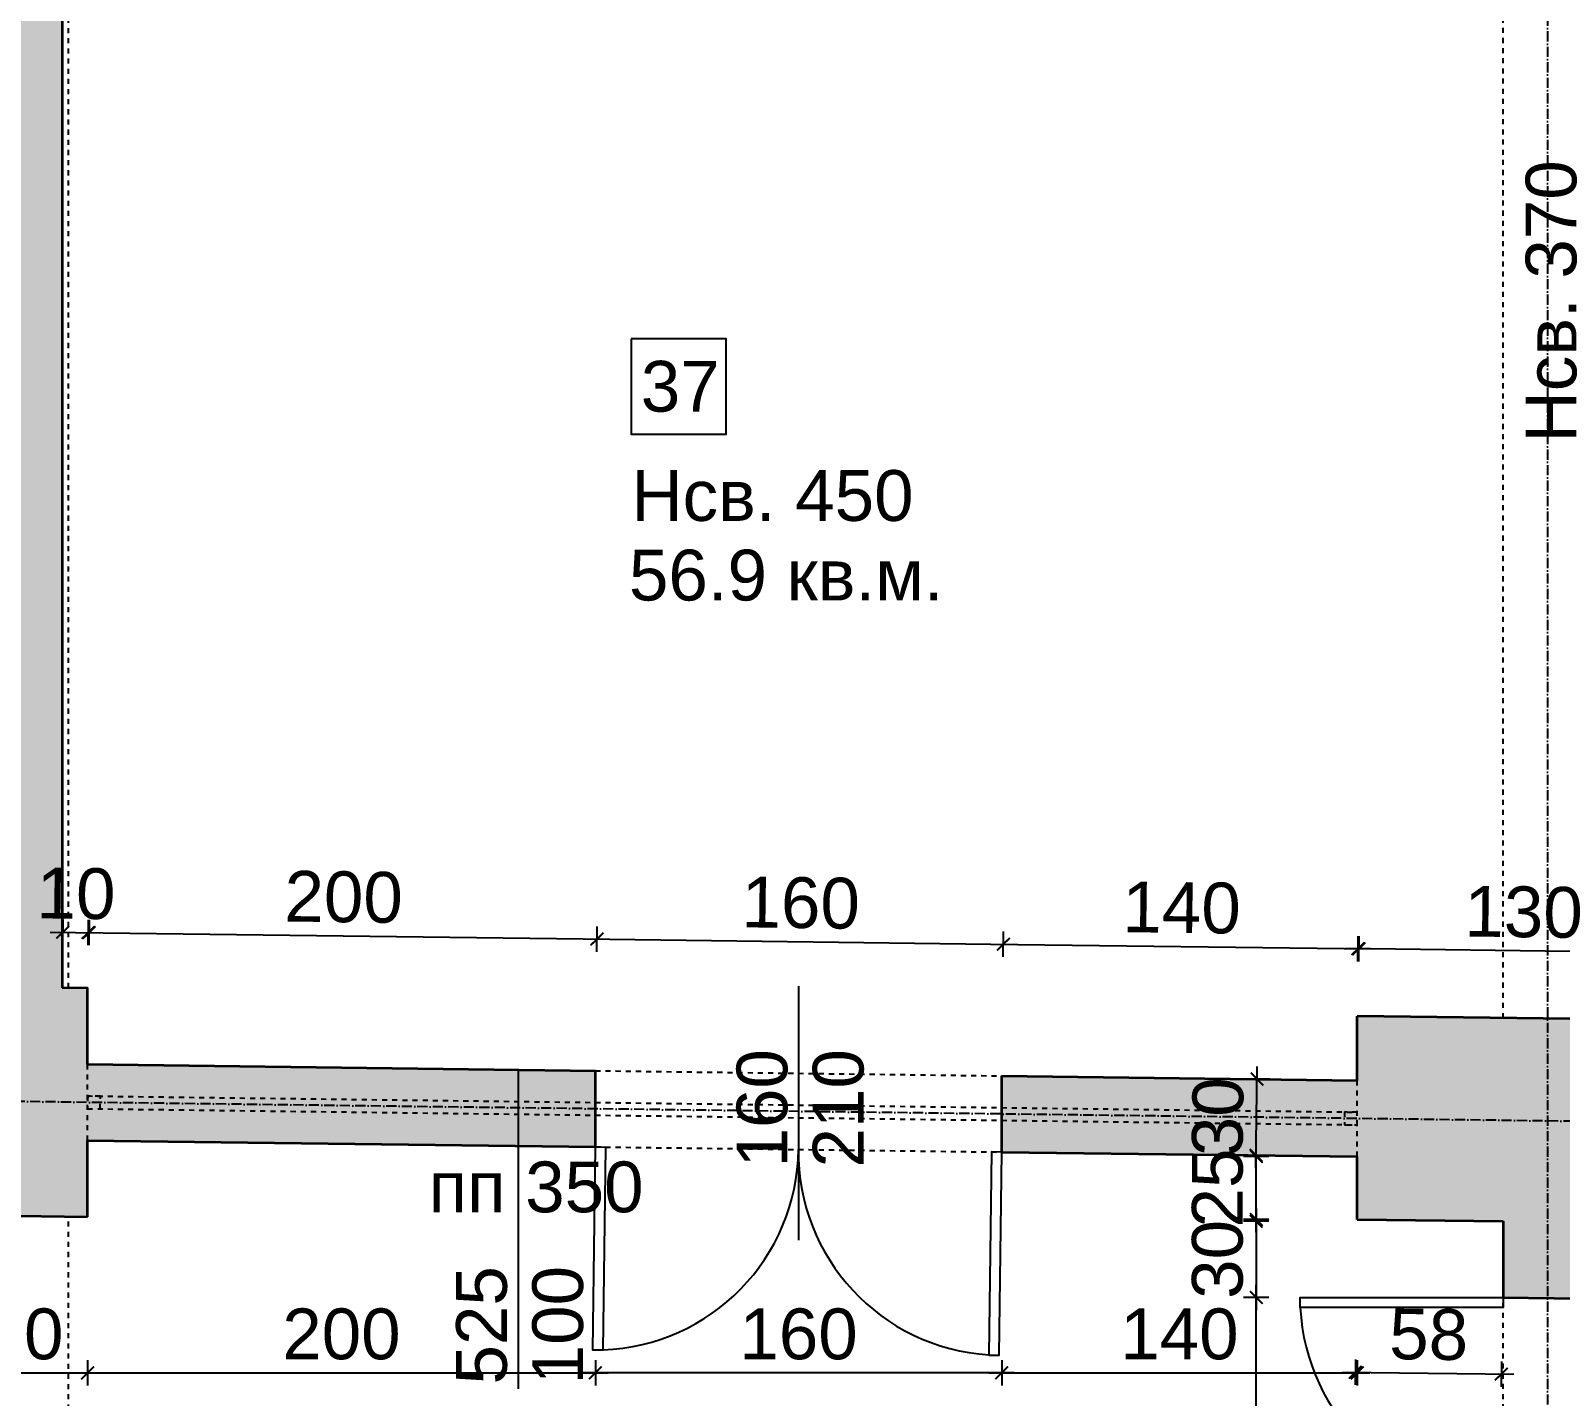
# Model space of a CAD drawing. Header units: inches. Extents: x -72385 to 39588, y -6525 to 66685.
# Drawn here: x -41722 to -41120, y 23259 to 23797 of the extents above; entities that cross this region are included whole.
import ezdxf

# ---------------------------------------------------------------- set-up
doc = ezdxf.new("R2010")
doc.units = ezdxf.units.IN
doc.header["$MEASUREMENT"] = 0
doc.linetypes.add('DashDot', pattern=[0.6, 0.4, -0.1, 0, -0.1])
doc.linetypes.add('Hidden', pattern=[0.4, 0.2, -0.2])
for name, color, linetype, lineweight in [('Врати', 251, 'Continuous', 25), ('Надписи Hсв', 252, 'Continuous', 25), ('Надписи врати', 252, 'Continuous', 25), ('Надписи коти вътрешни', 252, 'Continuous', 25), ('Надписи номера на пом.', 252, 'Continuous', 25), ('Надписи площ', 252, 'Continuous', 25), ('Надписи прозорци', 252, 'Continuous', 25), ('Оси', 252, 'DashDot', 25), ('Пунктир', 253, 'Hidden', 25), ('Разрезни линии', 7, 'Continuous', 35), ('Щрих стени', 254, 'Continuous', 25)]:
    doc.layers.add(name, color=color, linetype=linetype, lineweight=lineweight)
doc.styles.add('Arial Regular', font='arial.ttf')
doc.styles.get("Standard").update_dxf_attribs({"font": 'arial.ttf'})
doc.dimstyles.new('Annotative', dxfattribs={"dimscale": 0, "dimtxt": 20, "dimasz": 5, "dimexe": 5, "dimexo": 5, "dimgap": 5, "dimtad": 1, "dimdec": 0, "dimzin": 0, "dimdsep": 46, "dimtxsty": 'Standard', "dimblk": 'ARCHTICK', "dimcen": 5, "dimdle": 5, "dimadec": 0, "dimazin": 0, "dimtfac": 1, "dimtdec": 0, "dimtofl": 0, "dimtmove": 0, "dimatfit": 3, "dimldrblk": 'ARCHTICK', "dimfxl": 5, "dimfxlon": 1, "dimtolj": 1, "dimtzin": 0, "dimarcsym": 1})

# ---------------------------------------------------------------- blocks, each defined once
blk = doc.blocks.new('_ArchTick')
at = {"color": 0, "linetype": 'ByBlock', "const_width": 0.15}
blk.add_lwpolyline([(-0.5, -0.5), (0.5, 0.5)], dxfattribs=at)
blk = doc.blocks.new('*D2890')
at = {"layer": 'Defpoints', "color": 0, "ltscale": 50, "transparency": 16777216}
for p in [(-41499.18, 23439.08), (-41699.84, 23389.77), (-41499.84, 23387.23)]:
    blk.add_point(p, dxfattribs=at)
at = {"layer": 'Надписи коти вътрешни', "color": 0, "lineweight": -2, "ltscale": 50, "transparency": 16777216}
for p, q in [((-41704.18, 23441.69), (-41494.18, 23439.02)), ((-41699.24, 23436.63), (-41699.11, 23446.63)), ((-41499.24, 23434.08), (-41499.11, 23444.08))]:
    blk.add_line(p, q, dxfattribs=at)
at = {"layer": 'Надписи коти вътрешни', "color": 0, "lineweight": -2, "ltscale": 50, "transparency": 16777216, "xscale": 5, "yscale": 5, "zscale": 5}
for p, rotation in [((-41699.18, 23441.63), 179.2706286525358), ((-41499.18, 23439.08), 359.2706286525358)]:
    blk.add_blockref('_ArchTick', p, dxfattribs=dict(at, rotation=rotation))
at = {"layer": 'Надписи коти вътрешни', "color": 0, "ltscale": 50, "transparency": 16777216, "insert": (-41598.98, 23455.56), "char_height": 20, "attachment_point": 5, "rotation": 359.27063}
blk.add_mtext('\\A1;200', dxfattribs=at)
blk = doc.blocks.new('*D4590')
at = {"layer": 'Defpoints', "color": 0, "ltscale": 50, "transparency": 16777216}
for p in [(-41699.56, 23441.63), (-41709.84, 23419.85), (-41699.84, 23419.73)]:
    blk.add_point(p, dxfattribs=at)
at = {"layer": 'Надписи коти вътрешни', "color": 0, "lineweight": -2, "ltscale": 50, "transparency": 16777216}
for p, q in [((-41714.56, 23441.82), (-41694.56, 23441.57)), ((-41709.62, 23436.76), (-41709.49, 23446.76)), ((-41699.62, 23436.63), (-41699.49, 23446.63))]:
    blk.add_line(p, q, dxfattribs=at)
at = {"layer": 'Надписи коти вътрешни', "color": 0, "lineweight": -2, "ltscale": 50, "transparency": 16777216, "xscale": 5, "yscale": 5, "zscale": 5}
for p, rotation in [((-41709.56, 23441.76), 179.2706286525473), ((-41699.56, 23441.63), 359.2706286525473)]:
    blk.add_blockref('_ArchTick', p, dxfattribs=dict(at, rotation=rotation))
at = {"layer": 'Надписи коти вътрешни', "color": 0, "ltscale": 50, "transparency": 16777216, "insert": (-41704.36, 23456.91), "char_height": 20, "attachment_point": 5, "rotation": 359.27063}
blk.add_mtext('\\A1;10', dxfattribs=at)
blk = doc.blocks.new('*D2891')
at = {"layer": 'Defpoints', "color": 0, "ltscale": 50, "transparency": 16777216}
for p in [(-41339.18, 23437.04), (-41499.84, 23387.23), (-41339.84, 23385.19)]:
    blk.add_point(p, dxfattribs=at)
at = {"layer": 'Надписи коти вътрешни', "color": 0, "lineweight": -2, "ltscale": 50, "transparency": 16777216}
for p, q in [((-41499.24, 23434.08), (-41499.11, 23444.08)), ((-41339.24, 23432.05), (-41339.11, 23442.04)), ((-41504.18, 23439.15), (-41334.18, 23436.98))]:
    blk.add_line(p, q, dxfattribs=at)
at = {"layer": 'Надписи коти вътрешни', "color": 0, "lineweight": -2, "ltscale": 50, "transparency": 16777216, "xscale": 5, "yscale": 5, "zscale": 5}
for p, rotation in [((-41499.18, 23439.08), 179.2706286525345), ((-41339.18, 23437.04), 359.2706286525345)]:
    blk.add_blockref('_ArchTick', p, dxfattribs=dict(at, rotation=rotation))
at = {"layer": 'Надписи коти вътрешни', "color": 0, "ltscale": 50, "transparency": 16777216, "insert": (-41418.98, 23453.27), "char_height": 20, "attachment_point": 5, "rotation": 359.27063}
blk.add_mtext('\\A1;160', dxfattribs=at)
blk = doc.blocks.new('*D4102')
at = {"layer": 'Defpoints', "color": 0, "ltscale": 50, "transparency": 16777216}
for p in [(-41199.18, 23435.26), (-41339.84, 23385.19), (-41199.84, 23383.41)]:
    blk.add_point(p, dxfattribs=at)
at = {"layer": 'Надписи коти вътрешни', "color": 0, "lineweight": -2, "ltscale": 50, "transparency": 16777216}
for p, q in [((-41339.24, 23432.05), (-41339.11, 23442.04)), ((-41344.18, 23437.11), (-41194.18, 23435.2)), ((-41199.24, 23430.26), (-41199.11, 23440.26))]:
    blk.add_line(p, q, dxfattribs=at)
at = {"layer": 'Надписи коти вътрешни', "color": 0, "lineweight": -2, "ltscale": 50, "transparency": 16777216, "xscale": 5, "yscale": 5, "zscale": 5}
for p, rotation in [((-41339.18, 23437.04), 179.2706286525492), ((-41199.18, 23435.26), 359.2706286525492)]:
    blk.add_blockref('_ArchTick', p, dxfattribs=dict(at, rotation=rotation))
at = {"layer": 'Надписи коти вътрешни', "color": 0, "ltscale": 50, "transparency": 16777216, "insert": (-41268.98, 23451.36), "char_height": 20, "attachment_point": 5, "rotation": 359.27063}
blk.add_mtext('\\A1;140', dxfattribs=at)
blk = doc.blocks.new('*D2892')
at = {"layer": 'Defpoints', "color": 0, "ltscale": 50, "transparency": 16777216}
for p in [(-41199.5, 23435.27), (-41199.84, 23408.66), (-41069.84, 23407.01)]:
    blk.add_point(p, dxfattribs=at)
at = {"layer": 'Надписи коти вътрешни', "color": 0, "lineweight": -2, "ltscale": 50, "transparency": 16777216}
for p, q in [((-41064.5, 23433.55), (-41204.5, 23435.33)), ((-41199.56, 23430.27), (-41199.44, 23440.27)), ((-41069.56, 23428.61), (-41069.44, 23438.61))]:
    blk.add_line(p, q, dxfattribs=at)
at = {"layer": 'Надписи коти вътрешни', "color": 0, "lineweight": -2, "ltscale": 50, "transparency": 16777216, "xscale": 5, "yscale": 5, "zscale": 5}
for p, rotation in [((-41199.5, 23435.27), 179.2706286525046), ((-41069.5, 23433.61), 359.2706286525045)]:
    blk.add_blockref('_ArchTick', p, dxfattribs=dict(at, rotation=rotation))
at = {"layer": 'Надписи коти вътрешни', "color": 0, "ltscale": 50, "transparency": 16777216, "insert": (-41134.3, 23449.66), "char_height": 20, "attachment_point": 5, "rotation": 359.27063}
blk.add_mtext('\\A1;130', dxfattribs=at)
blk = doc.blocks.new('*D3038')
at = {"layer": 'Defpoints', "color": 0, "ltscale": 50, "transparency": 16777216}
for p in [(-41142.34, 23327.93), (-41239.58, 23297.92), (-41142.34, 23297.92)]:
    blk.add_point(p, dxfattribs=at)
at = {"layer": 'Надписи коти вътрешни', "color": 0, "lineweight": -2, "ltscale": 50, "transparency": 16777216}
for p, q in [((-41239.58, 23332.93), (-41239.58, 23292.92)), ((-41234.58, 23327.93), (-41244.58, 23327.93)), ((-41234.58, 23297.92), (-41244.58, 23297.92))]:
    blk.add_line(p, q, dxfattribs=at)
at = {"layer": 'Надписи коти вътрешни', "color": 0, "lineweight": -2, "ltscale": 50, "transparency": 16777216, "xscale": 5, "yscale": 5, "zscale": 5}
for p, rotation in [((-41239.58, 23327.93), 90), ((-41239.58, 23297.92), 270)]:
    blk.add_blockref('_ArchTick', p, dxfattribs=dict(at, rotation=rotation))
at = {"layer": 'Надписи коти вътрешни', "color": 0, "ltscale": 50, "transparency": 16777216, "insert": (-41254.79, 23312.92), "char_height": 20, "attachment_point": 5, "rotation": 90}
blk.add_mtext('\\A1;30', dxfattribs=at)
blk = doc.blocks.new('*D3039')
at = {"layer": 'Defpoints', "color": 0, "ltscale": 50, "transparency": 16777216}
for p in [(-41239.58, 23353.41), (-41199.84, 23353.41), (-41199.84, 23328.66)]:
    blk.add_point(p, dxfattribs=at)
at = {"layer": 'Надписи коти вътрешни', "color": 0, "lineweight": -2, "ltscale": 50, "transparency": 16777216}
for p, q in [((-41239.58, 23323.66), (-41239.58, 23358.41)), ((-41234.58, 23353.41), (-41244.58, 23353.41)), ((-41234.58, 23328.66), (-41244.58, 23328.66))]:
    blk.add_line(p, q, dxfattribs=at)
at = {"layer": 'Надписи коти вътрешни', "color": 0, "lineweight": -2, "ltscale": 50, "transparency": 16777216, "xscale": 5, "yscale": 5, "zscale": 5}
for p, rotation in [((-41239.58, 23353.41), 90), ((-41239.58, 23328.66), 270)]:
    blk.add_blockref('_ArchTick', p, dxfattribs=dict(at, rotation=rotation))
at = {"layer": 'Надписи коти вътрешни', "color": 0, "ltscale": 50, "transparency": 16777216, "insert": (-41254.79, 23341.03), "char_height": 20, "attachment_point": 5, "rotation": 90}
blk.add_mtext('\\A1;25', dxfattribs=at)
blk = doc.blocks.new('*D3040')
at = {"layer": 'Defpoints', "color": 0, "ltscale": 50, "transparency": 16777216}
for p in [(-41239.58, 23297.92), (-41142.34, 23297.92), (-41142.34, 23137.91)]:
    blk.add_point(p, dxfattribs=at)
at = {"layer": 'Надписи коти вътрешни', "color": 0, "lineweight": -2, "ltscale": 50, "transparency": 16777216}
for p, q in [((-41239.58, 23132.91), (-41239.58, 23302.92)), ((-41234.58, 23297.92), (-41244.58, 23297.92)), ((-41234.58, 23137.91), (-41244.58, 23137.91))]:
    blk.add_line(p, q, dxfattribs=at)
at = {"layer": 'Надписи коти вътрешни', "color": 0, "lineweight": -2, "ltscale": 50, "transparency": 16777216, "xscale": 5, "yscale": 5, "zscale": 5}
for p, rotation in [((-41239.58, 23297.92), 90), ((-41239.58, 23137.91), 270)]:
    blk.add_blockref('_ArchTick', p, dxfattribs=dict(at, rotation=rotation))
at = {"layer": 'Надписи коти вътрешни', "color": 0, "ltscale": 50, "transparency": 16777216, "insert": (-41254.79, 23217.92), "char_height": 20, "attachment_point": 5, "rotation": 90}
blk.add_mtext('\\A1;160', dxfattribs=at)
blk = doc.blocks.new('*D3042')
at = {"layer": 'Defpoints', "color": 0, "ltscale": 50, "transparency": 16777216}
for p in [(-41199.84, 23328.66), (-41142.34, 23327.93), (-41143.1, 23267.74)]:
    blk.add_point(p, dxfattribs=at)
at = {"layer": 'Надписи коти вътрешни', "color": 0, "lineweight": -2, "ltscale": 50, "transparency": 16777216}
for p, q in [((-41200.54, 23273.48), (-41200.67, 23263.48)), ((-41143.04, 23272.74), (-41143.17, 23262.74)), ((-41205.6, 23268.54), (-41138.1, 23267.68))]:
    blk.add_line(p, q, dxfattribs=at)
at = {"layer": 'Надписи коти вътрешни', "color": 0, "lineweight": -2, "ltscale": 50, "transparency": 16777216, "xscale": 5, "yscale": 5, "zscale": 5}
for p, rotation in [((-41200.6, 23268.48), 179.2706286525483), ((-41143.1, 23267.74), 359.2706286525483)]:
    blk.add_blockref('_ArchTick', p, dxfattribs=dict(at, rotation=rotation))
at = {"layer": 'Надписи коти вътрешни', "color": 0, "ltscale": 50, "transparency": 16777216, "insert": (-41171.66, 23283.32), "char_height": 20, "attachment_point": 5, "rotation": 359.27063}
blk.add_mtext('\\A1;58', dxfattribs=at)
blk = doc.blocks.new('*D3043')
at = {"layer": 'Defpoints', "color": 0, "ltscale": 50, "transparency": 16777216}
for p in [(-41339.84, 23355.19), (-41199.84, 23353.41), (-41199.84, 23268.24)]:
    blk.add_point(p, dxfattribs=at)
at = {"layer": 'Надписи коти вътрешни', "color": 0, "lineweight": -2, "ltscale": 50, "transparency": 16777216}
for p, q in [((-41339.84, 23273.24), (-41339.84, 23263.24)), ((-41199.84, 23273.24), (-41199.84, 23263.24)), ((-41344.84, 23268.24), (-41194.84, 23268.24))]:
    blk.add_line(p, q, dxfattribs=at)
at = {"layer": 'Надписи коти вътрешни', "color": 0, "lineweight": -2, "ltscale": 50, "transparency": 16777216, "xscale": 5, "yscale": 5, "zscale": 5, "rotation": 180}
blk.add_blockref('_ArchTick', (-41339.84, 23268.24), dxfattribs=at)
at = {"layer": 'Надписи коти вътрешни', "color": 0, "lineweight": -2, "ltscale": 50, "transparency": 16777216, "xscale": 5, "yscale": 5, "zscale": 5}
blk.add_blockref('_ArchTick', (-41199.84, 23268.24), dxfattribs=at)
at = {"layer": 'Надписи коти вътрешни', "color": 0, "ltscale": 50, "transparency": 16777216, "insert": (-41269.84, 23283.45), "char_height": 20, "attachment_point": 5}
blk.add_mtext('\\A1;140', dxfattribs=at)
blk = doc.blocks.new('*D4615')
at = {"layer": 'Defpoints', "color": 0, "ltscale": 50, "transparency": 16777216}
for p in [(-41499.84, 23357.22), (-41339.84, 23355.19), (-41499.84, 23268.24)]:
    blk.add_point(p, dxfattribs=at)
at = {"layer": 'Надписи коти вътрешни', "color": 0, "lineweight": -2, "ltscale": 50, "transparency": 16777216}
for p, q in [((-41499.84, 23273.24), (-41499.84, 23263.24)), ((-41339.84, 23273.24), (-41339.84, 23263.24)), ((-41334.84, 23268.24), (-41504.84, 23268.24))]:
    blk.add_line(p, q, dxfattribs=at)
at = {"layer": 'Надписи коти вътрешни', "color": 0, "lineweight": -2, "ltscale": 50, "transparency": 16777216, "xscale": 5, "yscale": 5, "zscale": 5, "rotation": 180}
blk.add_blockref('_ArchTick', (-41499.84, 23268.24), dxfattribs=at)
at = {"layer": 'Надписи коти вътрешни', "color": 0, "lineweight": -2, "ltscale": 50, "transparency": 16777216, "xscale": 5, "yscale": 5, "zscale": 5}
blk.add_blockref('_ArchTick', (-41339.84, 23268.24), dxfattribs=at)
at = {"layer": 'Надписи коти вътрешни', "color": 0, "ltscale": 50, "transparency": 16777216, "insert": (-41419.84, 23283.45), "char_height": 20, "attachment_point": 5}
blk.add_mtext('\\A1;160', dxfattribs=at)
blk = doc.blocks.new('*D3044')
at = {"layer": 'Defpoints', "color": 0, "ltscale": 50, "transparency": 16777216}
for p in [(-41699.84, 23359.77), (-41499.84, 23357.22), (-41499.84, 23268.24)]:
    blk.add_point(p, dxfattribs=at)
at = {"layer": 'Надписи коти вътрешни', "color": 0, "lineweight": -2, "ltscale": 50, "transparency": 16777216}
for p, q in [((-41699.84, 23273.24), (-41699.84, 23263.24)), ((-41499.84, 23273.24), (-41499.84, 23263.24)), ((-41704.84, 23268.24), (-41494.84, 23268.24))]:
    blk.add_line(p, q, dxfattribs=at)
at = {"layer": 'Надписи коти вътрешни', "color": 0, "lineweight": -2, "ltscale": 50, "transparency": 16777216, "xscale": 5, "yscale": 5, "zscale": 5, "rotation": 180}
blk.add_blockref('_ArchTick', (-41699.84, 23268.24), dxfattribs=at)
at = {"layer": 'Надписи коти вътрешни', "color": 0, "lineweight": -2, "ltscale": 50, "transparency": 16777216, "xscale": 5, "yscale": 5, "zscale": 5}
blk.add_blockref('_ArchTick', (-41499.84, 23268.24), dxfattribs=at)
at = {"layer": 'Надписи коти вътрешни', "color": 0, "ltscale": 50, "transparency": 16777216, "insert": (-41599.84, 23283.45), "char_height": 20, "attachment_point": 5}
blk.add_mtext('\\A1;200', dxfattribs=at)
blk = doc.blocks.new('*D3045')
at = {"layer": 'Defpoints', "color": 0, "ltscale": 50, "transparency": 16777216}
for p in [(-41749.84, 23330.36), (-41699.84, 23329.72), (-41699.84, 23268.24)]:
    blk.add_point(p, dxfattribs=at)
at = {"layer": 'Надписи коти вътрешни', "color": 0, "lineweight": -2, "ltscale": 50, "transparency": 16777216}
for p, q in [((-41749.84, 23273.24), (-41749.84, 23263.24)), ((-41699.84, 23273.24), (-41699.84, 23263.24)), ((-41754.84, 23268.24), (-41694.84, 23268.24))]:
    blk.add_line(p, q, dxfattribs=at)
at = {"layer": 'Надписи коти вътрешни', "color": 0, "lineweight": -2, "ltscale": 50, "transparency": 16777216, "xscale": 5, "yscale": 5, "zscale": 5, "rotation": 180}
blk.add_blockref('_ArchTick', (-41749.84, 23268.24), dxfattribs=at)
at = {"layer": 'Надписи коти вътрешни', "color": 0, "lineweight": -2, "ltscale": 50, "transparency": 16777216, "xscale": 5, "yscale": 5, "zscale": 5}
blk.add_blockref('_ArchTick', (-41699.84, 23268.24), dxfattribs=at)
at = {"layer": 'Надписи коти вътрешни', "color": 0, "ltscale": 50, "transparency": 16777216, "insert": (-41724.84, 23283.45), "char_height": 20, "attachment_point": 5}
blk.add_mtext('\\A1;50', dxfattribs=at)
blk = doc.blocks.new('*D7427')
at = {"layer": 'Defpoints', "color": 0, "ltscale": 10, "transparency": 16777216}
for p in [(-41239.25, 23383.91), (-41219.02, 23383.65), (-41219.4, 23353.65)]:
    blk.add_point(p, dxfattribs=at)
at = {"layer": 'Надписи коти вътрешни', "color": 0, "lineweight": -2, "ltscale": 10, "transparency": 16777216}
for p, q in [((-41239.7, 23348.91), (-41239.19, 23388.91)), ((-41234.25, 23383.85), (-41244.25, 23383.97)), ((-41234.63, 23353.85), (-41244.63, 23353.98))]:
    blk.add_line(p, q, dxfattribs=at)
at = {"layer": 'Надписи коти вътрешни', "color": 0, "lineweight": -2, "ltscale": 10, "transparency": 16777216, "xscale": 5, "yscale": 5, "zscale": 5}
for p, rotation in [((-41239.25, 23383.91), 89.27062865254737), ((-41239.63, 23353.91), 269.2706286525474)]:
    blk.add_blockref('_ArchTick', p, dxfattribs=dict(at, rotation=rotation))
at = {"layer": 'Надписи коти вътрешни', "color": 0, "ltscale": 10, "transparency": 16777216, "insert": (-41254.66, 23369.1), "char_height": 20, "attachment_point": 5, "rotation": 89.27063}
blk.add_mtext('\\A1;30', dxfattribs=at)

msp = doc.modelspace()

# ---------------------------------------------------------------- hatches: boundary and pattern name
at = {"layer": 'Щрих стени', "ltscale": 10}
h = msp.add_hatch(color=256, dxfattribs=at)
h.dxf.hatch_style = 1
h.paths.add_polyline_path([(-42607.34, 24003.88), (-42642.34, 24004.32), (-42642.34, 23969.32), (-42607.34, 23968.87)])
h.paths.add_polyline_path([(-42094.84, 23394.8), (-42299.84, 23397.41), (-42299.84, 23427.37), (-42309.84, 23427.49), (-42309.84, 23920.08), (-42307.34, 23920.05), (-42307.34, 24000.06), (-42342.34, 24000.5), (-42342.34, 23920.49), (-42339.84, 23920.46), (-42339.84, 23427.87), (-42349.84, 23428), (-42349.84, 23398.05), (-42549.84, 23400.59), (-42549.84, 23370.59), (-42349.84, 23368.05), (-42349.84, 23337.99), (-42299.84, 23337.36), (-42299.84, 23367.41), (-42094.84, 23364.8)])
h.paths.add_polyline_path([(-42007.34, 23996.24), (-42042.34, 23996.68), (-42042.34, 23961.68), (-42007.34, 23961.23)])
h.paths.add_polyline_path([(-41499.84, 23387.23), (-41699.84, 23389.77), (-41699.84, 23419.73), (-41709.84, 23419.85), (-41709.84, 23912.44), (-41707.34, 23912.41), (-41707.34, 23992.42), (-41742.34, 23992.86), (-41742.34, 23912.86), (-41739.84, 23912.82), (-41739.84, 23420.24), (-41774.84, 23420.68), (-41774.84, 23390.73), (-41934.84, 23392.76), (-41934.84, 23362.76), (-41749.84, 23360.41), (-41749.84, 23330.36), (-41699.84, 23329.72), (-41699.84, 23359.77), (-41499.84, 23357.22)])
h.paths.add_polyline_path([(-41407.34, 23988.6), (-41442.34, 23989.04), (-41442.34, 23954.04), (-41407.34, 23953.6)])
h.paths.add_polyline_path([(-40222.34, 23973.51), (-40717.34, 23979.81), (-40717.34, 23964.81), (-40907.34, 23967.23), (-40907.34, 23982.23), (-41142.34, 23985.22), (-41142.34, 23905.22), (-41107.34, 23904.77), (-41107.34, 23949.78), (-40697.34, 23944.56), (-40697.34, 23657.03), (-40667.34, 23656.65), (-40667.34, 23929.17), (-40622.34, 23928.6), (-40622.34, 23943.6), (-40257.34, 23938.96), (-40257.34, 23683.93), (-40267.34, 23684.06), (-40267.34, 23609.06), (-40257.34, 23608.93), (-40257.34, 23371.41), (-40497.34, 23374.46), (-40497.34, 23344.46), (-40257.34, 23341.41), (-40257.34, 23098.89), (-40267.34, 23099.01), (-40267.34, 23024.01), (-40257.34, 23023.88), (-40257.34, 22773.86), (-40647.34, 22778.83), (-40647.34, 22798.83), (-40667.34, 22799.08), (-40667.34, 22819.08), (-40697.34, 22819.47), (-40697.34, 22779.46), (-40732.34, 22779.91), (-40732.34, 22749.91), (-40207.34, 22743.22), (-40207.34, 22763.22), (-40222.34, 22763.41)])
h.paths.add_polyline_path([(-40597.34, 23405.74), (-40667.34, 23406.63), (-40667.34, 23436.63), (-40697.34, 23437.02), (-40697.34, 23377.01), (-41069.84, 23381.75), (-41069.84, 23407.01), (-41199.84, 23408.66), (-41199.84, 23383.41), (-41339.84, 23385.19), (-41339.84, 23355.19), (-41199.84, 23353.41), (-41199.84, 23328.66), (-41142.34, 23327.93), (-41142.34, 23297.92), (-41112.34, 23297.54), (-41112.34, 23327.54), (-41069.84, 23327), (-41069.84, 23351.75), (-40697.34, 23347.01), (-40697.34, 22919.47), (-40667.34, 22919.09), (-40667.34, 23346.63), (-40597.34, 23345.74)])
h.paths.add_polyline_path([(-41112.34, 23137.53), (-41142.34, 23137.91), (-41142.34, 23082.65), (-41949.84, 23092.93), (-41949.84, 23062.93), (-41749.84, 23060.38), (-41749.84, 22910.37), (-41744.84, 22910.31), (-41744.84, 23060.32), (-41207.34, 23053.48), (-41207.34, 22983.47), (-41142.34, 22982.64), (-41142.34, 22792.63), (-41182.34, 22793.14), (-41182.34, 22728.13), (-41699.84, 22734.72), (-41699.84, 22819.73), (-41749.84, 22820.36), (-41749.84, 22765.36), (-41774.84, 22765.68), (-41774.84, 22730.67), (-41754.84, 22730.42), (-41142.34, 22722.62), (-41142.34, 22185.08), (-41707.34, 22192.27), (-41707.34, 22237.28), (-41742.34, 22237.72), (-41742.34, 22157.71), (-41738.03, 22019.81), (-41401.27, 22028.66), (-41401.8, 22048.66), (-41708.66, 22040.59), (-41712, 22147.33), (-41124.55, 22139.85), (-41121.98, 22056.01), (-41321.83, 22050.76), (-41321.3, 22030.77), (-41291.31, 22031.56), (-41289.48, 21971.58), (-41269.48, 21972.11), (-41271.32, 22032.08), (-41121.37, 22036.02), (-41116.17, 21866.1), (-41098.68, 21866.56), (-41107.34, 22149.63), (-41097.34, 22149.5), (-41097.34, 22184.51), (-41112.34, 22184.7), (-41112.34, 22404.71), (-41077.34, 22404.27), (-41077.34, 22434.27), (-41112.34, 22434.72), (-41112.34, 22754.74), (-41042.34, 22753.85), (-41042.34, 22783.85), (-41087.34, 22784.43), (-41087.34, 22804.43), (-41112.34, 22804.75)])

# ---------------------------------------------------------------- linework, layer by layer
at = {"layer": 'Врати', "ltscale": 50}
for points in [[(-41499.84, 23357.22), (-41495.84, 23357.17), (-41496.86, 23277.17), (-41500.86, 23277.22)], [(-41339.84, 23355.19), (-41343.84, 23355.24), (-41344.86, 23275.24), (-41340.86, 23275.19)], [(-41142.34, 23297.92), (-41142.34, 23293.92), (-41222.34, 23293.92), (-41222.34, 23297.92)]]:
    msp.add_lwpolyline(points, close=True, dxfattribs=at)
for centre, start, end in [((-41499.84, 23357.22), 272.13661, 359.27063), ((-41339.84, 23355.19), 179.27063, 266.40464), ((-41142.34, 23297.92), 182.86598, 270)]:
    msp.add_arc(centre, 80.01, start, end, dxfattribs=at)
at = {"layer": 'Надписи врати', "ltscale": 50}
msp.add_line((-41419.73, 23320.46), (-41419.73, 23420.46), dxfattribs=at)
at = {"layer": 'Надписи номера на пом.', "ltscale": 50}
msp.add_lwpolyline([(-41485.8, 23675.45), (-41485.8, 23637.95), (-41448.3, 23637.95), (-41448.3, 23675.45)], close=True, dxfattribs=at)
at = {"layer": 'Надписи прозорци', "ltscale": 50}
msp.add_line((-41530.19, 23387.61), (-41530.19, 23261.96), dxfattribs=at)
at = {"layer": 'Оси', "ltscale": 10}
for p, q in [((-41124.84, 24467.54), (-41124.84, 22167.35)), ((-39839.84, 23351.09), (-52799.84, 23516.08))]:
    msp.add_line(p, q, dxfattribs=at)
at = {"layer": 'Пунктир', "ltscale": 10}
for p, q in [((-41707.34, 23419.82), (-41707.34, 23912.41)), ((-41142.34, 23407.93), (-41142.34, 23905.22)), ((-41699.84, 23389.77), (-41199.84, 23383.41)), ((-41699.84, 23359.77), (-41699.84, 23389.77)), ((-41499.84, 23387.23), (-41339.84, 23385.19)), ((-41199.84, 23353.41), (-41199.84, 23383.41)), ((-41699.84, 23377.27), (-41199.84, 23370.91)), ((-41699.84, 23372.27), (-41199.84, 23365.91)), ((-41699.84, 23359.77), (-41199.84, 23353.41)), ((-41499.84, 23357.22), (-41339.84, 23355.19)), ((-41707.34, 23089.84), (-41707.34, 23329.82)), ((-41142.34, 23137.91), (-41142.34, 23297.92))]:
    msp.add_line(p, q, dxfattribs=at)
for points in [[(-41699.84, 23372.27), (-41694.84, 23372.21), (-41694.77, 23377.21), (-41699.77, 23377.27), (-41699.84, 23372.27)], [(-41204.9, 23365.98), (-41199.9, 23365.91), (-41199.84, 23370.91), (-41204.84, 23370.98), (-41204.9, 23365.98)]]:
    msp.add_lwpolyline(points, dxfattribs=at)
at = {"layer": 'Разрезни линии', "ltscale": 50}
for p, q in [((-41709.84, 23912.44), (-41709.84, 23419.85)), ((-41069.84, 23407.01), (-41199.84, 23408.66)), ((-41199.84, 23383.41), (-41199.84, 23408.66)), ((-41699.84, 23389.77), (-41499.84, 23387.23)), ((-41499.84, 23357.22), (-41499.84, 23387.23)), ((-41339.84, 23355.19), (-41339.84, 23385.19)), ((-41339.84, 23385.19), (-41199.84, 23383.41)), ((-41699.84, 23359.77), (-41499.84, 23357.22)), ((-41699.84, 23329.72), (-41699.84, 23359.77)), ((-41339.84, 23355.19), (-41199.84, 23353.41)), ((-41199.84, 23328.66), (-41199.84, 23353.41)), ((-41749.84, 23330.36), (-41699.84, 23329.72)), ((-41199.84, 23328.66), (-41142.34, 23327.93)), ((-41142.34, 23327.93), (-41142.34, 23297.92)), ((-41142.34, 23297.92), (-41112.34, 23297.54))]:
    msp.add_line(p, q, dxfattribs=at)
msp.add_lwpolyline([(-41699.84, 23389.77), (-41699.84, 23419.73), (-41709.84, 23419.85)], dxfattribs=at)

# ---------------------------------------------------------------- texts
at = {"layer": 'Надписи Hсв', "ltscale": 100, "insert": (-41133.51, 23634.64), "char_height": 20, "width": 180.4891, "attachment_point": 1, "rotation": 90, "style": 'Arial Regular'}
msp.add_mtext('\\pxt8;Hсв. 370', dxfattribs=at)
at = {"layer": 'Надписи Hсв', "ltscale": 100, "insert": (-41485.66, 23623.73), "char_height": 20, "width": 180.4891, "attachment_point": 1, "style": 'Arial Regular'}
msp.add_mtext('\\pxt8;Hсв. 450', dxfattribs=at)
at = {"layer": 'Надписи врати', "ltscale": 100, "char_height": 20, "width": 180.4891, "attachment_point": 1, "rotation": 90, "style": 'Arial Regular'}
for s, insert in [('160', (-41444.25, 23349.12)), ('210', (-41414.25, 23349.12))]:
    msp.add_mtext(s, dxfattribs=dict(at, insert=insert))
at = {"layer": 'Надписи номера на пом.', "ltscale": 100, "insert": (-41556.66, 23666.76), "char_height": 20, "width": 180.4891, "attachment_point": 1, "style": 'Arial Regular'}
msp.add_mtext('\\pxqc;37', dxfattribs=at)
at = {"layer": 'Надписи площ', "ltscale": 100, "insert": (-41486.63, 23592.4), "char_height": 20, "width": 180.4891, "attachment_point": 1, "style": 'Arial Regular'}
msp.add_mtext('56.9 кв.м.', dxfattribs=at)
at = {"layer": 'Надписи прозорци', "ltscale": 100, "insert": (-41565.5, 23351.47), "char_height": 20, "width": 180.4891, "attachment_point": 1, "style": 'Arial Regular'}
msp.add_mtext('пп 350', dxfattribs=at)
at = {"layer": 'Надписи прозорци', "ltscale": 100, "char_height": 20, "width": 180.4891, "attachment_point": 3, "rotation": 90, "style": 'Arial Regular'}
for s, insert in [('525', (-41554.7, 23310.26)), ('100', (-41524.7, 23310.34))]:
    msp.add_mtext(s, dxfattribs=dict(at, insert=insert))

# ---------------------------------------------------------------- dimensions: what is measured, and where the dimension line sits
at = {"layer": 'Надписи коти вътрешни', "ltscale": 50}
for base, p1, p2, angle, picture, middle, dimtype in [((-41699.56, 23441.63), (-41709.84, 23419.85), (-41699.84, 23419.73), 359.27063, '*D4590', (-41704.56, 23441.7), 129), ((-41239.58, 23353.41), (-41199.84, 23328.66), (-41199.84, 23353.41), 90, '*D3039', (-41239.58, 23341.03), 128), ((-41239.58, 23297.92), (-41142.34, 23327.93), (-41142.34, 23297.92), 90, '*D3038', (-41239.58, 23312.92), 128)]:
    dim = msp.add_linear_dim(base=base, p1=p1, p2=p2, angle=angle, dimstyle='Annotative', override={"dimscale": 0, "dimtix": 0, "dimtofl": 0, "dimtmove": 0, "dimatfit": 3}, dxfattribs=at)
    dim.commit()
    dim.dimension.update_dxf_attribs({"geometry": picture, "text_midpoint": middle, "dimtype": dimtype})
for p1, p2, distance, picture, middle in [((-41699.84, 23389.77), (-41499.84, 23387.23), 51.86, '*D2890', (-41598.98, 23455.56)), ((-41499.84, 23387.23), (-41339.84, 23385.19), 51.86, '*D2891', (-41418.98, 23453.27)), ((-41339.84, 23385.19), (-41199.84, 23383.41), 51.86, '*D4102', (-41268.98, 23451.36)), ((-41069.84, 23407.01), (-41199.84, 23408.66), -26.6, '*D2892', (-41134.3, 23449.66)), ((-41199.84, 23328.66), (-41142.34, 23327.93), -60.19, '*D3042', (-41171.66, 23283.32))]:
    dim = msp.add_aligned_dim(p1=p1, p2=p2, distance=distance, dimstyle='Annotative', override={"dimscale": 0, "dimtix": 0, "dimtofl": 0, "dimtmove": 0, "dimatfit": 3}, dxfattribs=at)
    dim.commit()
    dim.dimension.update_dxf_attribs({"geometry": picture, "text_midpoint": middle})
at = {"layer": 'Надписи коти вътрешни', "ltscale": 10}
dim = msp.add_linear_dim(base=(-41239.25, 23383.91), p1=(-41219.4, 23353.65), p2=(-41219.02, 23383.65), angle=89.27063, dimstyle='Annotative', override={"dimscale": 0, "dimtix": 0, "dimtofl": 0, "dimtmove": 0, "dimatfit": 3}, dxfattribs=at)
dim.commit()
dim.dimension.update_dxf_attribs({"geometry": '*D7427', "text_midpoint": (-41239.44, 23368.91), "dimtype": 129})
at = {"layer": 'Надписи коти вътрешни', "ltscale": 50}
for base, p1, p2, picture, middle in [((-41499.84, 23268.24), (-41699.84, 23359.77), (-41499.84, 23357.22), '*D3044', (-41599.84, 23283.45)), ((-41499.84, 23268.24), (-41339.84, 23355.19), (-41499.84, 23357.22), '*D4615', (-41419.84, 23283.45)), ((-41199.84, 23268.24), (-41339.84, 23355.19), (-41199.84, 23353.41), '*D3043', (-41269.84, 23283.45)), ((-41699.84, 23268.24), (-41749.84, 23330.36), (-41699.84, 23329.72), '*D3045', (-41724.84, 23283.45))]:
    dim = msp.add_linear_dim(base=base, p1=p1, p2=p2, dimstyle='Annotative', override={"dimscale": 0, "dimtix": 0, "dimtofl": 0, "dimtmove": 0, "dimatfit": 3}, dxfattribs=at)
    dim.commit()
    dim.dimension.update_dxf_attribs({"geometry": picture, "text_midpoint": middle})
dim = msp.add_linear_dim(base=(-41239.58, 23297.92), p1=(-41142.34, 23137.91), p2=(-41142.34, 23297.92), angle=90, dimstyle='Annotative', override={"dimscale": 0, "dimtix": 0, "dimtofl": 0, "dimtmove": 0, "dimatfit": 3}, dxfattribs=at)
dim.commit()
dim.dimension.update_dxf_attribs({"geometry": '*D3040', "text_midpoint": (-41254.79, 23217.92)})

doc.saveas('drawing.dxf')
